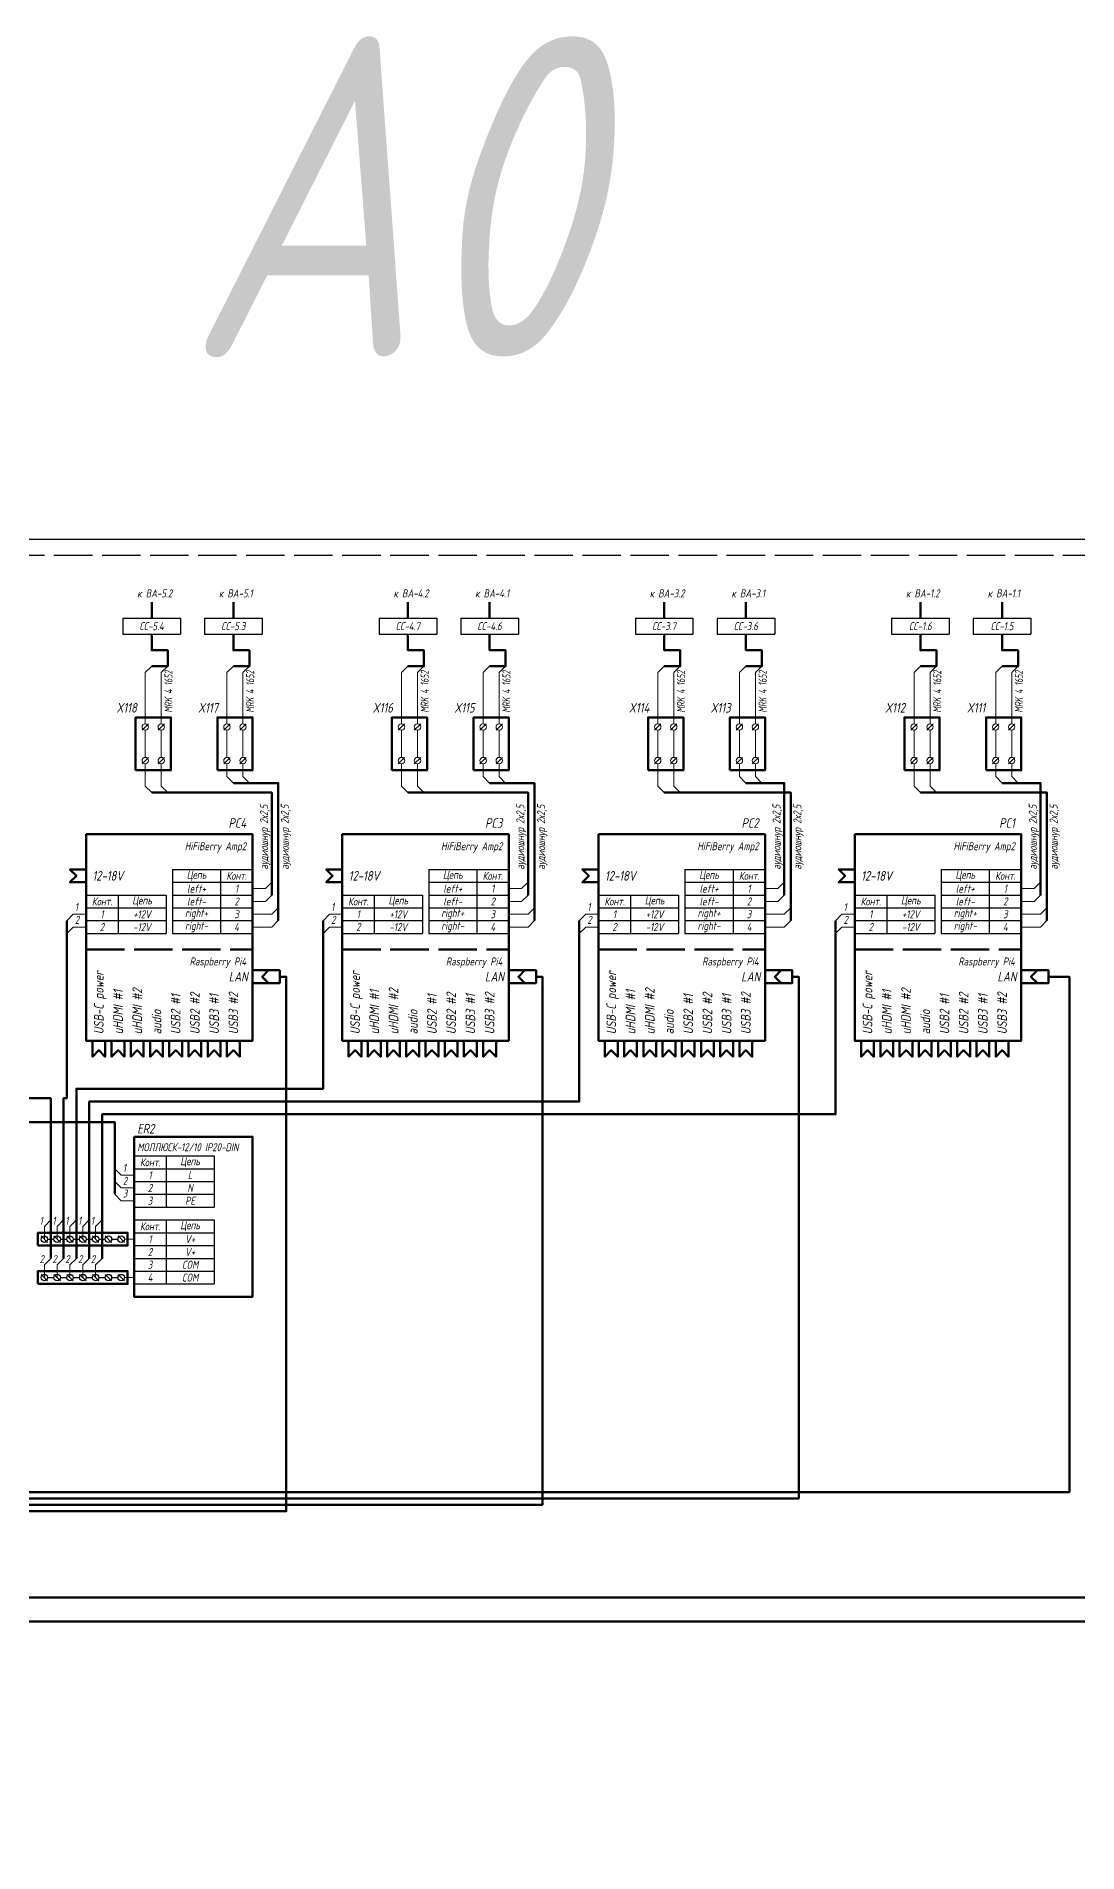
# Model space of a CAD drawing. Header units: millimetres. Extents: x 1708 to 7974, y -337 to 1827.
# Drawn here: x 4072 to 4398, y 63 to 630 of the extents above; entities that cross this region are included whole.
import ezdxf
from ezdxf.enums import TextEntityAlignment as Align

# ---------------------------------------------------------------- set-up
doc = ezdxf.new("R2010")
doc.units = ezdxf.units.MM
doc.linetypes.add('ACAD_ISO02W100', pattern=[15, 12, -3])
doc.layers.add('noprint', color=2, linetype='Continuous', plot=False)
doc.styles.add('textstyle254', font='isocpeui.ttf', dxfattribs={"width": 0.8})
doc.styles.add('ГОСТ-ISOCPEUR', font='isocpeui.ttf', dxfattribs={"width": 0.8})

# ---------------------------------------------------------------- blocks, each defined once
blk = doc.blocks.new('клемма проходная 2хур.')
at = {"color": 0, "lineweight": 13}
for p, q in [((2, 12.5), (3.98, 14.48)), ((3, 12.5), (3, 4)), ((7, 12.5), (8.98, 14.48)), ((8, 12.5), (8, 4)), ((2, 2), (3.98, 3.98)), ((7, 2), (8.98, 3.98))]:
    blk.add_line(p, q, dxfattribs=at)
at = {"color": 0, "lineweight": 70}
blk.add_lwpolyline([(0, 0), (0, 16.5), (11, 16.5), (11, 0)], close=True, dxfattribs=at)
at = {"color": 0, "lineweight": 13}
for centre in [(3, 13.5), (8, 13.5), (3, 3), (8, 3)]:
    blk.add_circle(centre, 1, dxfattribs=at)
blk = doc.blocks.new('*T139')
at = {"color": 0, "linetype": 'ByBlock', "lineweight": -2, "transparency": 16777216}
for p, q in [((0, 0), (18, 0)), ((0, 0), (0, -5)), ((18, 0), (18, -5)), ((0, -5), (18, -5))]:
    blk.add_line(p, q, dxfattribs=at)
at = {"color": 0, "transparency": 16777216, "insert": (9, -2.5), "char_height": 2.5, "width": 17, "attachment_point": 5, "style": 'ГОСТ-ISOCPEUR'}
blk.add_mtext('СС-1.5', dxfattribs=at)
blk = doc.blocks.new('*T140')
at = {"color": 0, "linetype": 'ByBlock', "lineweight": -2, "transparency": 16777216}
for p, q in [((0, 0), (18, 0)), ((0, 0), (0, -5)), ((18, 0), (18, -5)), ((0, -5), (18, -5))]:
    blk.add_line(p, q, dxfattribs=at)
at = {"color": 0, "transparency": 16777216, "insert": (9, -2.5), "char_height": 2.5, "width": 17, "attachment_point": 5, "style": 'ГОСТ-ISOCPEUR'}
blk.add_mtext('СС-1.6', dxfattribs=at)
blk = doc.blocks.new('*T141')
at = {"color": 0, "linetype": 'ByBlock', "lineweight": -2, "transparency": 16777216}
for p, q in [((0, 0), (18, 0)), ((0, 0), (0, -5)), ((18, 0), (18, -5)), ((0, -5), (18, -5))]:
    blk.add_line(p, q, dxfattribs=at)
at = {"color": 0, "transparency": 16777216, "insert": (9, -2.5), "char_height": 2.5, "width": 17, "attachment_point": 5, "style": 'ГОСТ-ISOCPEUR'}
blk.add_mtext('СС-3.6', dxfattribs=at)
blk = doc.blocks.new('*T142')
at = {"color": 0, "linetype": 'ByBlock', "lineweight": -2, "transparency": 16777216}
for p, q in [((0, 0), (18, 0)), ((0, 0), (0, -5)), ((18, 0), (18, -5)), ((0, -5), (18, -5))]:
    blk.add_line(p, q, dxfattribs=at)
at = {"color": 0, "transparency": 16777216, "insert": (9, -2.5), "char_height": 2.5, "width": 17, "attachment_point": 5, "style": 'ГОСТ-ISOCPEUR'}
blk.add_mtext('СС-3.7', dxfattribs=at)
blk = doc.blocks.new('*T143')
at = {"color": 0, "linetype": 'ByBlock', "lineweight": -2, "transparency": 16777216}
for p, q in [((0, 0), (18, 0)), ((0, 0), (0, -5)), ((18, 0), (18, -5)), ((0, -5), (18, -5))]:
    blk.add_line(p, q, dxfattribs=at)
at = {"color": 0, "transparency": 16777216, "insert": (9, -2.5), "char_height": 2.5, "width": 17, "attachment_point": 5, "style": 'ГОСТ-ISOCPEUR'}
blk.add_mtext('СС-4.6', dxfattribs=at)
blk = doc.blocks.new('*T144')
at = {"color": 0, "linetype": 'ByBlock', "lineweight": -2, "transparency": 16777216}
for p, q in [((0, 0), (18, 0)), ((0, 0), (0, -5)), ((18, 0), (18, -5)), ((0, -5), (18, -5))]:
    blk.add_line(p, q, dxfattribs=at)
at = {"color": 0, "transparency": 16777216, "insert": (9, -2.5), "char_height": 2.5, "width": 17, "attachment_point": 5, "style": 'ГОСТ-ISOCPEUR'}
blk.add_mtext('СС-4.7', dxfattribs=at)
blk = doc.blocks.new('*T145')
at = {"color": 0, "linetype": 'ByBlock', "lineweight": -2, "transparency": 16777216}
for p, q in [((0, 0), (18, 0)), ((0, 0), (0, -5)), ((18, 0), (18, -5)), ((0, -5), (18, -5))]:
    blk.add_line(p, q, dxfattribs=at)
at = {"color": 0, "transparency": 16777216, "insert": (9, -2.5), "char_height": 2.5, "width": 17, "attachment_point": 5, "style": 'ГОСТ-ISOCPEUR'}
blk.add_mtext('СС-5.3', dxfattribs=at)
blk = doc.blocks.new('*T146')
at = {"color": 0, "linetype": 'ByBlock', "lineweight": -2, "transparency": 16777216}
for p, q in [((0, 0), (18, 0)), ((0, 0), (0, -5)), ((18, 0), (18, -5)), ((0, -5), (18, -5))]:
    blk.add_line(p, q, dxfattribs=at)
at = {"color": 0, "transparency": 16777216, "insert": (9, -2.5), "char_height": 2.5, "width": 17, "attachment_point": 5, "style": 'ГОСТ-ISOCPEUR'}
blk.add_mtext('СС-5.4', dxfattribs=at)
blk = doc.blocks.new('*T150')
at = {"color": 0, "linetype": 'ByBlock', "lineweight": -2, "transparency": 16777216}
for p, q in [((0, 0), (25, 0)), ((0, 0), (0, -12)), ((0, -4), (25, -4)), ((10, 0), (10, -12)), ((25, 0), (25, -12)), ((0, -8), (25, -8)), ((0, -12), (25, -12))]:
    blk.add_line(p, q, dxfattribs=at)
at = {"transparency": 16777216, "char_height": 2.5, "attachment_point": 5, "style": 'ГОСТ-ISOCPEUR'}
for s, insert, width in [('Конт.', (5, -2), 10), ('{1}', (5, -6), 10), ('Цепь', (17.5, -2), 15), ('+12V', (17.5, -6), 15), ('{2}', (5, -10), 10), ('-12V', (17.5, -10), 15)]:
    blk.add_mtext(s, dxfattribs=dict(at, insert=insert, width=width))
blk = doc.blocks.new('*T151')
at = {"color": 0, "linetype": 'ByBlock', "lineweight": -2, "transparency": 16777216}
for p, q in [((0, 0), (25, 0)), ((0, 0), (0, -20)), ((0, -4), (25, -4)), ((15, 0), (15, -20)), ((25, 0), (25, -20)), ((0, -8), (25, -8)), ((0, -12), (25, -12)), ((0, -16), (25, -16)), ((0, -20), (25, -20))]:
    blk.add_line(p, q, dxfattribs=at)
at = {"transparency": 16777216, "char_height": 2.5, "attachment_point": 5, "style": 'ГОСТ-ISOCPEUR'}
for s, insert, width in [('Цепь', (7.5, -2), 15), ('left+', (7.5, -6), 15), ('Конт.', (20, -2), 10), ('1', (20, -6), 10), ('left-', (7.5, -10), 15), ('2', (20, -10), 10), ('right+', (7.5, -14), 15), ('right-', (7.5, -18), 15), ('3', (20, -14), 10), ('4', (20, -18), 10)]:
    blk.add_mtext(s, dxfattribs=dict(at, insert=insert, width=width))
blk = doc.blocks.new('Raspberry&AMP2')
at = {"color": 0, "linetype": 'ACAD_ISO02W100', "lineweight": 70}
blk.add_line((0, -36), (52, -36), dxfattribs=at)
at = {"color": 0, "lineweight": 70}
blk.add_lwpolyline([(0, 0), (52, 0), (52, -64.5), (0, -64.5)], close=True, dxfattribs=at)
at = {"color": 0, "lineweight": 50}
for points in [[(0, -15), (-5, -15), (-3, -13), (-5, -11), (0, -11)], [(52, -42.5), (57, -42.5), (55, -44.5), (57, -46.5), (52, -46.5)], [(6, -64.5), (6, -69.5), (4, -67.5), (2, -69.5), (2, -64.5)], [(12, -64.5), (12, -69.5), (10, -67.5), (8, -69.5), (8, -64.5)], [(18, -64.5), (18, -69.5), (16, -67.5), (14, -69.5), (14, -64.5)], [(24, -64.5), (24, -69.5), (22, -67.5), (20, -69.5), (20, -64.5)], [(30, -64.5), (30, -69.5), (28, -67.5), (26, -69.5), (26, -64.5)], [(36, -64.5), (36, -69.5), (34, -67.5), (32, -69.5), (32, -64.5)], [(42, -64.5), (42, -69.5), (40, -67.5), (38, -69.5), (38, -64.5)], [(48, -64.5), (48, -69.5), (46, -67.5), (44, -69.5), (44, -64.5)]]:
    blk.add_lwpolyline(points, close=True, dxfattribs=at)
for name, p in [('*T151', (27, -11)), ('*T150', (0, -19))]:
    blk.add_blockref(name, p)
at = {"style": 'ГОСТ-ISOCPEUR', "width": 0.8}
for s, p in [('HiFiBerry Amp2', (50, -5)), ('Raspberry Pi4', (50, -41))]:
    blk.add_text(s, height=2.5, dxfattribs=at).set_placement(p, align=Align.RIGHT)
blk.add_text('12-18V', height=3, dxfattribs=at).set_placement((2, -13), align=Align.MIDDLE_LEFT)
for s, p in [('USB-C power', (4, -62.5)), ('uHDMI #1', (10, -62.5)), ('uHDMI #2', (16, -62.5)), ('USB2 #1', (28, -62.5)), ('USB2 #2', (34, -62.5)), ('USB3 #1', (40, -62.5)), ('USB3 #2', (46, -62.5)), ('audio', (22, -62.5))]:
    blk.add_text(s, height=3, rotation=90, dxfattribs=at).set_placement(p, align=Align.MIDDLE_LEFT)
blk.add_text('LAN', height=3, dxfattribs=at).set_placement((50.5, -44.5), align=Align.MIDDLE_RIGHT)
blk = doc.blocks.new('*T152')
at = {"color": 0, "linetype": 'ByBlock', "lineweight": -2, "transparency": 16777216}
for p, q in [((0, 0), (25, 0)), ((0, 0), (0, -16)), ((10, 0), (10, -16)), ((25, 0), (25, -16)), ((0, -4), (25, -4)), ((0, -8), (25, -8)), ((0, -12), (25, -12)), ((0, -16), (25, -16))]:
    blk.add_line(p, q, dxfattribs=at)
at = {"transparency": 16777216, "char_height": 2.5, "attachment_point": 5, "style": 'ГОСТ-ISOCPEUR'}
for s, insert, width in [('Конт.', (5, -2), 10), ('{1}', (5, -6), 10), ('Цепь', (17.5, -2), 15), ('L', (17.5, -6), 15), ('{2}', (5, -10), 10), ('N', (17.5, -10), 15), ('3', (5, -14), 10), ('PE', (17.5, -14), 15)]:
    blk.add_mtext(s, dxfattribs=dict(at, insert=insert, width=width))
blk = doc.blocks.new('*T153')
at = {"color": 0, "linetype": 'ByBlock', "lineweight": -2, "transparency": 16777216}
for p, q in [((0, 0), (25, 0)), ((0, 0), (0, -20)), ((10, 0), (10, -20)), ((25, 0), (25, -20)), ((0, -4), (25, -4)), ((0, -8), (25, -8)), ((0, -12), (25, -12)), ((0, -16), (25, -16)), ((0, -20), (25, -20))]:
    blk.add_line(p, q, dxfattribs=at)
at = {"transparency": 16777216, "char_height": 2.5, "attachment_point": 5, "style": 'ГОСТ-ISOCPEUR'}
for s, insert, width in [('Конт.', (5, -2), 10), ('{1}', (5, -6), 10), ('Цепь', (17.5, -2), 15), ('V+', (17.5, -6), 15), ('{2}', (5, -10), 10), ('V+', (17.5, -10), 15), ('3', (5, -14), 10), ('4', (5, -18), 10), ('COM', (17.5, -14), 15), ('COM', (17.5, -18), 15)]:
    blk.add_mtext(s, dxfattribs=dict(at, insert=insert, width=width))
blk = doc.blocks.new('клемма на 7')
for p, q in [((3, -1), (1, -3)), ((3, -5), (1, -7)), ((2, -3), (2, -5)), ((3, -9), (1, -11)), ((2, -7), (2, -9)), ((2, -11), (2, -13)), ((3, -13), (1, -15)), ((3, -17), (1, -19)), ((2, -15), (2, -17)), ((3, -21), (1, -23)), ((2, -19), (2, -21)), ((3, -25), (1, -27)), ((2, -23), (2, -25))]:
    blk.add_line(p, q)
at = {"lineweight": 70}
blk.add_lwpolyline([(0, 0), (4, 0), (4, -28), (0, -28)], close=True, dxfattribs=at)
for centre in [(2, -2), (2, -6), (2, -10), (2, -14), (2, -18), (2, -22), (2, -26)]:
    blk.add_circle(centre, 1)

msp = doc.modelspace()

# ---------------------------------------------------------------- linework, layer by layer
at = {"lineweight": 50}
for p, q in [((4108.5, 453.5), (4108.5, 448.5)), ((4134, 453.5), (4134, 448.5)), ((4188.5, 453.5), (4188.5, 448.5)), ((4214, 453.5), (4214, 448.5)), ((4268.5, 453.5), (4268.5, 448.5)), ((4294, 453.5), (4294, 448.5)), ((4348.5, 453.5), (4348.5, 448.5)), ((4374, 453.5), (4374, 448.5))]:
    msp.add_line(p, q, dxfattribs=at)
at = {"lineweight": 13}
for p, q in [((4100, 254.5), (4103, 254.5)), ((4100, 242.5), (4103, 242.5))]:
    msp.add_line(p, q, dxfattribs=at)
at = {"lineweight": 50, "flags": 128}
for points in [[(4108.5, 433.5), (4113.5, 433.5), (4113.5, 438.5), (4108.5, 438.5), (4108.5, 443.5)], [(4134, 433.5), (4139, 433.5), (4139, 438.5), (4134, 438.5), (4134, 443.5)], [(4188.5, 433.5), (4193.5, 433.5), (4193.5, 438.5), (4188.5, 438.5), (4188.5, 443.5)], [(4214, 433.5), (4219, 433.5), (4219, 438.5), (4214, 438.5), (4214, 443.5)], [(4268.5, 433.5), (4273.5, 433.5), (4273.5, 438.5), (4268.5, 438.5), (4268.5, 443.5)], [(4294, 433.5), (4299, 433.5), (4299, 438.5), (4294, 438.5), (4294, 443.5)], [(4348.5, 433.5), (4353.5, 433.5), (4353.5, 438.5), (4348.5, 438.5), (4348.5, 443.5)], [(4374, 433.5), (4379, 433.5), (4379, 438.5), (4374, 438.5), (4374, 443.5)]]:
    msp.add_lwpolyline(points, dxfattribs=at)
at = {"lineweight": 13}
for points in [[(4106.5, 415.5), (4106.5, 431.5), (4108.5, 433.5)], [(4111.5, 415.5), (4111.5, 431.5), (4113.5, 433.5)], [(4132, 415.5), (4132, 431.5), (4134, 433.5)], [(4137, 415.5), (4137, 431.5), (4139, 433.5)], [(4186.5, 415.5), (4186.5, 431.5), (4188.5, 433.5)], [(4191.5, 415.5), (4191.5, 431.5), (4193.5, 433.5)], [(4212, 415.5), (4212, 431.5), (4214, 433.5)], [(4217, 415.5), (4217, 431.5), (4219, 433.5)], [(4266.5, 415.5), (4266.5, 431.5), (4268.5, 433.5)], [(4271.5, 415.5), (4271.5, 431.5), (4273.5, 433.5)], [(4292, 415.5), (4292, 431.5), (4294, 433.5)], [(4297, 415.5), (4297, 431.5), (4299, 433.5)], [(4346.5, 415.5), (4346.5, 431.5), (4348.5, 433.5)], [(4351.5, 415.5), (4351.5, 431.5), (4353.5, 433.5)], [(4372, 415.5), (4372, 431.5), (4374, 433.5)], [(4377, 415.5), (4377, 431.5), (4379, 433.5)], [(4106.51, 403), (4106.51, 396), (4108.51, 394)], [(4111.51, 403), (4111.51, 396), (4113.51, 394)], [(4132.01, 403), (4132.01, 399), (4134.01, 397)], [(4137.01, 403), (4137.01, 399), (4139.01, 397)], [(4186.51, 403), (4186.51, 396), (4188.51, 394)], [(4191.51, 403), (4191.51, 396), (4193.51, 394)], [(4212.01, 403), (4212.01, 399), (4214.01, 397)], [(4217.01, 403), (4217.01, 399), (4219.01, 397)], [(4266.51, 403), (4266.51, 396), (4268.51, 394)], [(4271.51, 403), (4271.51, 396), (4273.51, 394)], [(4292.01, 403), (4292.01, 399), (4294.01, 397)], [(4297.01, 403), (4297.01, 399), (4299.01, 397)], [(4346.51, 403), (4346.51, 396), (4348.51, 394)], [(4351.51, 403), (4351.51, 396), (4353.51, 394)], [(4372.01, 403), (4372.01, 399), (4374.01, 397)], [(4377.01, 403), (4377.01, 399), (4379.01, 397)], [(4140, 364.01), (4144, 364.01), (4146, 366.01)], [(4220, 364.01), (4224, 364.01), (4226, 366.01)], [(4300, 364.01), (4304, 364.01), (4306, 366.01)], [(4380, 364.01), (4384, 364.01), (4386, 366.01)], [(4140, 360.01), (4144, 360.01), (4146, 362.01)], [(4140, 356.01), (4146, 356.01), (4148, 358.01)], [(4220, 360.01), (4224, 360.01), (4226, 362.01)], [(4220, 356.01), (4226, 356.01), (4228, 358.01)], [(4300, 360.01), (4304, 360.01), (4306, 362.01)], [(4300, 356.01), (4306, 356.01), (4308, 358.01)], [(4380, 360.01), (4384, 360.01), (4386, 362.01)], [(4380, 356.01), (4386, 356.01), (4388, 358.01)], [(4088, 355.99), (4084, 355.99), (4082, 353.99)], [(4088, 351.99), (4084, 351.99), (4082, 349.99)], [(4140, 352.01), (4146, 352.01), (4148, 354.01)], [(4168, 355.99), (4164, 355.99), (4162, 353.99)], [(4168, 351.99), (4164, 351.99), (4162, 349.99)], [(4220, 352.01), (4226, 352.01), (4228, 354.01)], [(4248, 355.99), (4244, 355.99), (4242, 353.99)], [(4248, 351.99), (4244, 351.99), (4242, 349.99)], [(4300, 352.01), (4306, 352.01), (4308, 354.01)], [(4328, 355.99), (4324, 355.99), (4322, 353.99)], [(4328, 351.99), (4324, 351.99), (4322, 349.99)], [(4380, 352.01), (4386, 352.01), (4388, 354.01)], [(4103, 274.51), (4099, 274.51), (4097, 276.51)], [(4103, 270.51), (4099, 270.51), (4097, 272.51)], [(4103, 266.51), (4099, 266.51), (4097, 268.51)], [(4075, 254.5), (4075, 258.5), (4077, 260.5)], [(4079, 254.5), (4079, 258.5), (4081, 260.5)], [(4083, 254.5), (4083, 258.5), (4085, 260.5)], [(4087, 254.5), (4087, 258.5), (4089, 260.5)], [(4091, 254.5), (4091, 258.5), (4093, 260.5)], [(4075, 242.5), (4075, 246.5), (4077, 248.5)], [(4079, 242.5), (4079, 246.5), (4081, 248.5)], [(4083, 242.5), (4083, 246.5), (4085, 248.5)], [(4087, 242.5), (4087, 246.5), (4089, 248.5)], [(4091, 242.5), (4091, 246.5), (4093, 248.5)]]:
    msp.add_lwpolyline(points, dxfattribs=at)
at = {"lineweight": 50}
for points in [[(3827.5, 394), (3827.5, 431), (3993.5, 431), (3993.5, 291), (4097, 291), (4097, 268.5)], [(3831.5, 401), (3831.5, 365), (3741.5, 365), (3741.5, 135), (4594, 135), (4594, 72.5), (4621.5, 72.5), (4621.5, 84.5)], [(3835.5, 401), (3835.5, 362.5), (3744.5, 362.5), (3744.5, 142.5), (4594.5, 142.5), (4594.5, 242.5), (4717.5, 242.5), (4717.5, 276)], [(4108.51, 394), (4146, 394), (4146, 362.01)], [(4134, 397), (4148, 397), (4148, 354.01)], [(4188.51, 394), (4226, 394), (4226, 362.01)], [(4214, 397), (4228, 397), (4228, 354.01)], [(4308, 354), (4308, 394), (4268.5, 394)], [(4294, 397), (4306, 397), (4306, 362.01)], [(4388, 354), (4388, 394), (4348.5, 394)], [(4374, 397), (4386, 397), (4386, 362.01)], [(4077, 248.5), (4077, 298.5), (4002, 298.5), (4002, 353.99)], [(4081, 248.5), (4081, 298.5), (4082, 298.5), (4082, 353.99)], [(4085, 248.5), (4085, 301.5), (4162, 301.5), (4162, 353.99)], [(4089, 248.5), (4089, 297.5), (4242, 297.5), (4242, 353.99)], [(4093, 248.5), (4093, 293.5), (4322, 293.5), (4322, 353.99)], [(4148.5, 336.5), (4150.5, 336.5), (4150.5, 169.5), (3852, 169.5), (3852, 233.5), (3862, 233.5)], [(4228.5, 336.5), (4230.5, 336.5), (4230.5, 171.5), (3854, 171.5), (3854, 227.5), (3862, 227.5)], [(4308.5, 336.5), (4310.5, 336.5), (4310.5, 173.5), (3856, 173.5), (3856, 221.5), (3862, 221.5)], [(3862, 215.5), (3858, 215.5), (3858, 175.5), (4395, 175.5), (4395, 336.5), (4388.5, 336.5)]]:
    msp.add_lwpolyline(points, dxfattribs=at)
for points in [[(4143, 336.5), (4145, 338.5), (4148.5, 338.5), (4148.5, 334.5), (4145, 334.5)], [(4223, 336.5), (4225, 338.5), (4228.5, 338.5), (4228.5, 334.5), (4225, 334.5)], [(4303, 336.5), (4305, 338.5), (4308.5, 338.5), (4308.5, 334.5), (4305, 334.5)], [(4383, 336.5), (4385, 338.5), (4388.5, 338.5), (4388.5, 334.5), (4385, 334.5)]]:
    msp.add_lwpolyline(points, close=True, dxfattribs=at)
at = {"lineweight": 70}
msp.add_lwpolyline([(4103, 286.5), (4103, 236.5), (4140, 236.5), (4140, 286.5)], close=True, dxfattribs=at)
at = {"layer": 'noprint'}
msp.add_lwpolyline([(3698, 473.16), (4814.72, 473.16), (4814.72, 466.16), (4824.72, 466.16), (4824.72, -282), (4639.72, -282), (4639.72, -337), (3698, -337)], close=True, dxfattribs=at)
at = {"layer": 'noprint', "linetype": 'ACAD_ISO02W100'}
msp.add_lwpolyline([(3703, 468.16), (4809.72, 468.16), (4809.72, 461.16), (4819.72, 461.16), (4819.72, -277), (4634.72, -277), (4634.72, -332), (3703, -332)], close=True, dxfattribs=at)

# ---------------------------------------------------------------- block references
for name, p in [('*T146', (4099.5, 448.5)), ('*T145', (4125, 448.5)), ('*T144', (4179.5, 448.5)), ('*T143', (4205, 448.5)), ('*T142', (4259.5, 448.5)), ('*T141', (4285, 448.5)), ('*T140', (4339.5, 448.5)), ('*T139', (4365, 448.5)), ('клемма проходная 2хур.', (4103.5, 401)), ('клемма проходная 2хур.', (4129, 401)), ('клемма проходная 2хур.', (4183.5, 401)), ('клемма проходная 2хур.', (4209, 401)), ('клемма проходная 2хур.', (4263.5, 401)), ('клемма проходная 2хур.', (4289, 401)), ('клемма проходная 2хур.', (4343.5, 401)), ('клемма проходная 2хур.', (4369, 401)), ('Raspberry&AMP2', (4088, 381)), ('Raspberry&AMP2', (4168, 381)), ('Raspberry&AMP2', (4248, 381)), ('Raspberry&AMP2', (4328, 381)), ('*T152', (4103, 280.5)), ('*T153', (4103, 260.5))]:
    msp.add_blockref(name, p)
at = {"rotation": 90}
for p in [(4073, 252.5), (4073, 240.5)]:
    msp.add_blockref('клемма на 7', p, dxfattribs=at)

# ---------------------------------------------------------------- texts
at = {"style": 'ГОСТ-ISOCPEUR', "width": 0.6}
for p in [(4115, 419), (4140.5, 419), (4195, 419), (4220.5, 419), (4275, 419), (4300.5, 419), (4355, 419), (4380.5, 419)]:
    msp.add_text('MRK 4 1652', height=2.5, rotation=90, dxfattribs=at).set_placement(p)
at = {"style": 'ГОСТ-ISOCPEUR', "width": 0.8}
for s, height, p in [('X118', 3, (4097.5, 419)), ('X117', 3, (4123, 419)), ('X116', 3, (4177.5, 419)), ('X115', 3, (4203, 419)), ('X114', 3, (4257.5, 419)), ('X113', 3, (4283, 419)), ('X112', 3, (4337.5, 419)), ('X111', 3, (4363, 419)), ('1', 2.5, (4084.5, 357)), ('1', 2.5, (4164.5, 357)), ('1', 2.5, (4244.5, 357)), ('1', 2.5, (4324.5, 357)), ('2', 2.5, (4084.5, 353)), ('2', 2.5, (4164.5, 353)), ('2', 2.5, (4244.5, 353)), ('2', 2.5, (4324.5, 353)), ('ER2', 3, (4104, 287.5)), ('МОЛЛЮСК-12/10 IP20-DIN', 2.5, (4104, 281.97)), ('2', 2.5, (4099.5, 271.5)), ('1', 2.5, (4099.5, 275.5)), ('3', 2.5, (4099.5, 267.5)), ('1', 2.5, (4073.5, 259)), ('1', 2.5, (4077.5, 259)), ('1', 2.5, (4081.5, 259)), ('1', 2.5, (4085.5, 259)), ('1', 2.5, (4089.5, 259)), ('2', 2.5, (4073.5, 247)), ('2', 2.5, (4077.5, 247)), ('2', 2.5, (4081.5, 247)), ('2', 2.5, (4085.5, 247)), ('2', 2.5, (4089.5, 247))]:
    msp.add_text(s, height=height, dxfattribs=at).set_placement(p)
for s, p in [('PC4', (4138, 383)), ('PC3', (4218, 383)), ('PC2', (4298, 383)), ('PC1', (4378, 383))]:
    msp.add_text(s, height=3, dxfattribs=at).set_placement(p, align=Align.RIGHT)
at = {"style": 'textstyle254', "width": 0.8}
for p in [(4144.82, 380.09), (4144.82, 380.09), (4151.32, 380.09), (4224.82, 380.09), (4231.32, 380.09), (4304.82, 380.09), (4311.32, 380.09), (4384.82, 380.09), (4391.32, 380.09)]:
    msp.add_text('аудиошнур 2х2,5', height=2.5, rotation=90, dxfattribs=at).set_placement(p, align=Align.CENTER)
at = {"char_height": 2.5, "attachment_point": 1, "style": 'ГОСТ-ISOCPEUR'}
for s, insert in [('к BA-5.2', (4104, 457.5)), ('к BA-5.1', (4129.5, 457.5)), ('к BA-4.2', (4184, 457.5)), ('к BA-4.1', (4209.5, 457.5)), ('к BA-3.2', (4264, 457.5)), ('к BA-3.1', (4289.5, 457.5)), ('к BA-1.2', (4344, 457.5)), ('к BA-1.1', (4369.5, 457.5))]:
    msp.add_mtext_dynamic_manual_height_columns(s, width=13.5, gutter_width=12.5, heights=[0], dxfattribs=dict(at, insert=insert))
at = {"layer": 'noprint', "style": 'ГОСТ-ISOCPEUR', "width": 0.8}
msp.add_text('А0', height=100, dxfattribs=at).set_placement((4118.81, 530.27))

doc.saveas('drawing.dxf')
